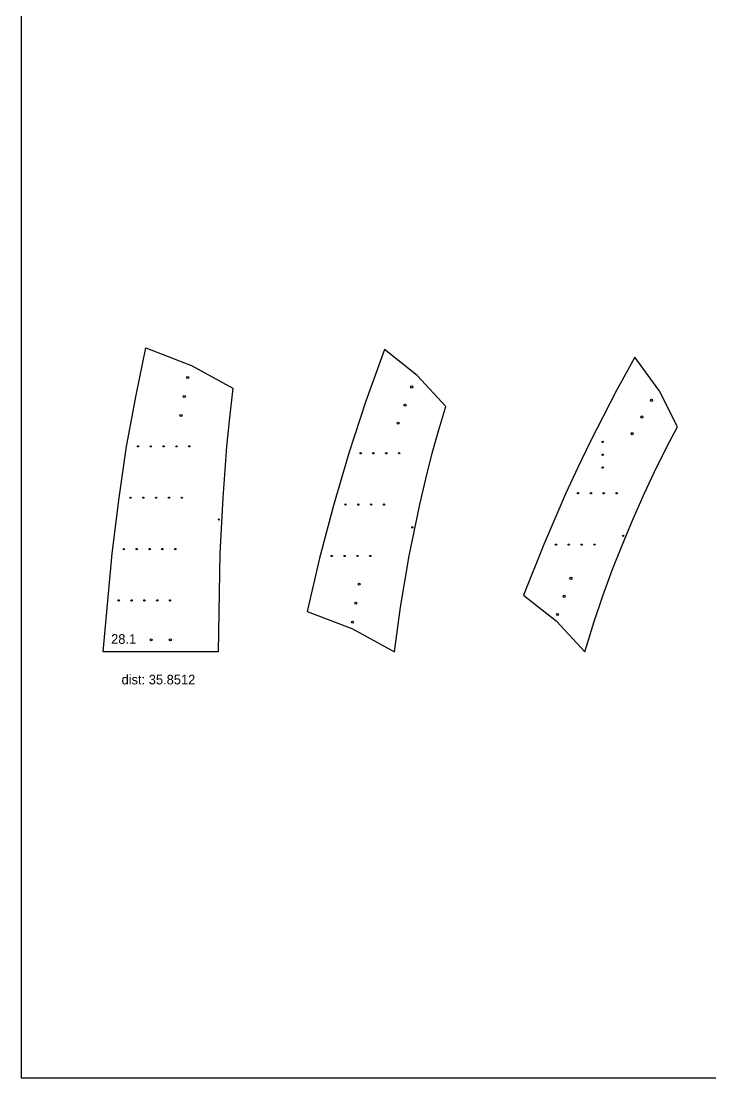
# Model space of a CAD drawing. Extents: x -420 to 2454, y -295 to 739.
# Drawn here: x 21.6 to 236.4, y -99.1 to 230.2 of the extents above; entities that cross this region are included whole.
import ezdxf

# ---------------------------------------------------------------- set-up
doc = ezdxf.new("R2010")
doc.units = 0
doc.header["$MEASUREMENT"] = 0
doc.header["$PDMODE"] = 32
doc.header["$PDSIZE"] = 0.38
doc.layers.get('0').update_dxf_attribs({"linetype": 'CONTINUOUS'})
for name, color, linetype in [('ANNOTATION', 7, 'CONTINUOUS'), ('ARCH__', 1, 'CONTINUOUS'), ('DEFAULT', 7, 'CONTINUOUS'), ('DRILLING', 3, 'CONTINUOUS'), ('ENGRAVE', 4, 'CONTINUOUS')]:
    doc.layers.add(name, color=color, linetype=linetype)

# ---------------------------------------------------------------- blocks, each defined once
blk = doc.blocks.new('_U1125')
at = {"layer": 'ENGRAVE'}
blk.add_point((0, 0), dxfattribs=at)
blk = doc.blocks.new('_U1126')
at = {"layer": 'ENGRAVE', "color": 0, "linetype": 'ByBlock'}
for p in [(0, 0), (4, 0), (8, 0)]:
    blk.add_blockref('_U1125', p, dxfattribs=at)
blk = doc.blocks.new('_U1123')
at = {"layer": 'ENGRAVE'}
blk.add_point((0, 0), dxfattribs=at)
blk = doc.blocks.new('_U1124')
at = {"layer": 'ENGRAVE', "color": 0, "linetype": 'ByBlock'}
for p in [(0, 0), (4, 0), (8, 0), (12, 0)]:
    blk.add_blockref('_U1123', p, dxfattribs=at)
blk = doc.blocks.new('_U1121')
at = {"layer": 'ENGRAVE'}
blk.add_point((0, 0), dxfattribs=at)
blk = doc.blocks.new('_U1122')
at = {"layer": 'ENGRAVE', "color": 0, "linetype": 'ByBlock'}
for p in [(0, 0), (4, 0), (8, 0), (12, 0)]:
    blk.add_blockref('_U1121', p, dxfattribs=at)
blk = doc.blocks.new('_U1119')
at = {"layer": 'ENGRAVE'}
blk.add_point((0, 0), dxfattribs=at)
blk = doc.blocks.new('_U1120')
at = {"layer": 'ENGRAVE', "color": 0, "linetype": 'ByBlock'}
for p in [(0, 0), (4, 0), (8, 0), (12, 0)]:
    blk.add_blockref('_U1119', p, dxfattribs=at)
blk = doc.blocks.new('_U1117')
at = {"layer": 'ENGRAVE'}
blk.add_point((0, 0), dxfattribs=at)
blk = doc.blocks.new('_U1118')
at = {"layer": 'ENGRAVE', "color": 0, "linetype": 'ByBlock'}
for p in [(0, 0), (4, 0), (8, 0), (12, 0)]:
    blk.add_blockref('_U1117', p, dxfattribs=at)
blk = doc.blocks.new('_U1115')
at = {"layer": 'ENGRAVE'}
blk.add_point((0, 0), dxfattribs=at)
blk = doc.blocks.new('_U1116')
at = {"layer": 'ENGRAVE', "color": 0, "linetype": 'ByBlock'}
for p in [(0, 0), (4, 0), (8, 0), (12, 0)]:
    blk.add_blockref('_U1115', p, dxfattribs=at)
blk = doc.blocks.new('_U1113')
at = {"layer": 'ENGRAVE'}
blk.add_point((0, 0), dxfattribs=at)
blk = doc.blocks.new('_U1114')
at = {"layer": 'ENGRAVE', "color": 0, "linetype": 'ByBlock'}
for p in [(0, 0), (4, 0), (8, 0), (12, 0), (16, 0)]:
    blk.add_blockref('_U1113', p, dxfattribs=at)
blk = doc.blocks.new('_U1111')
at = {"layer": 'ENGRAVE'}
blk.add_point((0, 0), dxfattribs=at)
blk = doc.blocks.new('_U1112')
at = {"layer": 'ENGRAVE', "color": 0, "linetype": 'ByBlock'}
for p in [(0, 0), (4, 0), (8, 0), (12, 0), (16, 0)]:
    blk.add_blockref('_U1111', p, dxfattribs=at)
blk = doc.blocks.new('_U1109')
at = {"layer": 'ENGRAVE'}
blk.add_point((0, 0), dxfattribs=at)
blk = doc.blocks.new('_U1110')
at = {"layer": 'ENGRAVE', "color": 0, "linetype": 'ByBlock'}
for p in [(0, 0), (4, 0), (8, 0), (12, 0), (16, 0)]:
    blk.add_blockref('_U1109', p, dxfattribs=at)
blk = doc.blocks.new('_U1107')
at = {"layer": 'ENGRAVE'}
blk.add_point((0, 0), dxfattribs=at)
blk = doc.blocks.new('_U1108')
at = {"layer": 'ENGRAVE', "color": 0, "linetype": 'ByBlock'}
for p in [(0, 0), (4, 0), (8, 0), (12, 0), (16, 0)]:
    blk.add_blockref('_U1107', p, dxfattribs=at)

msp = doc.modelspace()

# ---------------------------------------------------------------- linework, layer by layer
for p, q in [((57.35056, 113.70644), (60.35588, 128.3827)), ((60.35588, 128.3827), (74.30484, 123.05083)), ((134.70743, 127.83411), (128.95421, 111.8083)), ((144.87892, 119.78944), (134.70743, 127.83411)), ((212.74712, 125.48442), (207.00391, 115.09241)), ((220.19525, 115.2381), (212.74712, 125.48442)), ((74.30484, 123.05083), (74.4262, 122.99488)), ((74.4262, 122.99488), (87.53971, 115.85078)), ((144.99184, 119.68507), (144.87892, 119.78944)), ((153.80975, 110.1761), (144.99184, 119.68507)), ((87.53971, 115.85078), (86.32165, 105.70644)), ((220.27749, 115.1039), (220.19525, 115.2381)), ((54.41509, 97.70644), (57.35056, 113.70644)), ((207.00391, 115.09241), (198.81574, 99.09241)), ((226.02564, 103.81583), (220.27749, 115.1039)), ((128.95421, 111.8083), (123.66907, 95.62209)), ((151.6387, 102.8691), (153.80975, 110.1761)), ((86.32165, 105.70644), (85.5208, 97.70644)), ((149.61789, 95.56209), (151.6387, 102.8691)), ((223.49344, 99.09241), (226.02564, 103.81583)), ((198.81574, 99.09241), (194.91605, 91.09241)), ((219.46839, 91.09241), (223.49344, 99.09241)), ((52.09414, 81.70644), (54.41509, 97.70644)), ((85.5208, 97.70644), (84.37489, 81.70644)), ((123.66907, 95.62209), (118.85648, 79.28915)), ((147.62198, 87.56209), (149.61789, 95.56209)), ((194.91605, 91.09241), (191.1912, 83.09241)), ((215.72465, 83.09241), (219.46839, 91.09241)), ((145.79014, 79.56209), (147.62198, 87.56209)), ((191.1912, 83.09241), (184.34549, 67.09241)), ((212.19355, 75.09241), (215.72465, 83.09241)), ((49.89783, 64.37311), (52.09414, 81.70644)), ((84.37489, 81.70644), (83.45893, 64.37311)), ((118.85648, 79.28915), (114.5205, 62.82327)), ((142.45943, 63.56209), (145.79014, 79.56209)), ((208.85362, 67.09241), (212.19355, 75.09241)), ((184.34549, 67.09241), (178.04304, 51.36443)), ((205.70332, 59.09241), (208.85362, 67.09241)), ((47.11489, 33.70644), (49.89783, 64.37311)), ((83.45893, 64.37311), (82.96605, 33.70644)), ((114.5205, 62.82327), (110.66479, 46.23835)), ((141.03854, 55.56209), (142.45943, 63.56209)), ((202.77365, 51.09241), (205.70332, 59.09241)), ((139.77182, 47.56209), (141.03854, 55.56209)), ((178.04304, 51.36443), (188.21454, 43.31977)), ((200.08328, 43.09241), (202.77365, 51.09241)), ((110.66479, 46.23835), (124.61376, 40.90648)), ((137.84863, 33.70643), (139.77182, 47.56209)), ((188.21454, 43.31977), (188.32745, 43.21539)), ((188.32745, 43.21539), (197.14536, 33.70643)), ((197.14536, 33.70643), (200.08328, 43.09241)), ((124.61376, 40.90648), (124.73511, 40.85053)), ((124.73511, 40.85053), (137.84863, 33.70643)), ((82.96605, 33.70644), (47.11489, 33.70644))]:
    msp.add_line(p, q)
at = {"layer": 'DEFAULT'}
for p, q in [((21.56396, 738.84945), (21.56396, -99.05419)), ((21.56396, -99.05419), (1011.07527, -99.05419))]:
    msp.add_line(p, q, dxfattribs=at)
at = {"layer": 'DRILLING'}
for centre in [(73.42904, 119.16193), (143.21275, 116.19331), (72.39154, 113.25232), (217.88638, 112.05205), (141.12108, 110.5697), (71.35404, 107.3427), (214.88638, 106.8559), (139.02941, 104.9461), (211.88638, 101.65974), (192.82338, 56.59444), (126.85046, 54.74644), (190.73171, 50.97084), (125.81296, 48.83682), (124.77546, 42.9272), (188.64004, 45.34723), (62.04047, 37.45644), (68.04047, 37.45644)]:
    msp.add_circle(centre, 0.3225, dxfattribs=at)
at = {"layer": 'ENGRAVE'}
for p in [(83.12747, 74.90925), (143.39735, 72.45573), (209.06758, 69.80591)]:
    msp.add_point(p, dxfattribs=at)

# ---------------------------------------------------------------- block references
at = {"layer": 'ENGRAVE', "xscale": -1, "rotation": 270}
msp.add_blockref('_U1126', (202.72258, 91.09241), dxfattribs=at)
at = {"layer": 'ENGRAVE', "xscale": -1}
for name, p in [('_U1114', (73.96251, 97.70644)), ('_U1120', (139.29503, 95.56209)), ('_U1124', (207.03512, 83.09241)), ('_U1112', (71.62627, 81.70644)), ('_U1118', (134.59665, 79.56209)), ('_U1110', (69.57178, 65.70644)), ('_U1122', (200.13367, 67.09241)), ('_U1116', (130.31295, 63.56209)), ('_U1108', (67.96094, 49.70644))]:
    msp.add_blockref(name, p, dxfattribs=at)

# ---------------------------------------------------------------- texts
at = {"layer": 'ANNOTATION', "linetype": 'Continuous'}
msp.add_text('dist: 35.8512', height=3, dxfattribs=at).set_placement((52.83902, 23.53732))
at = {"layer": 'ARCH__', "linetype": 'Continuous'}
msp.add_text('28.1', height=3, dxfattribs=at).set_placement((49.58966, 36.18176))

doc.saveas('drawing.dxf')
